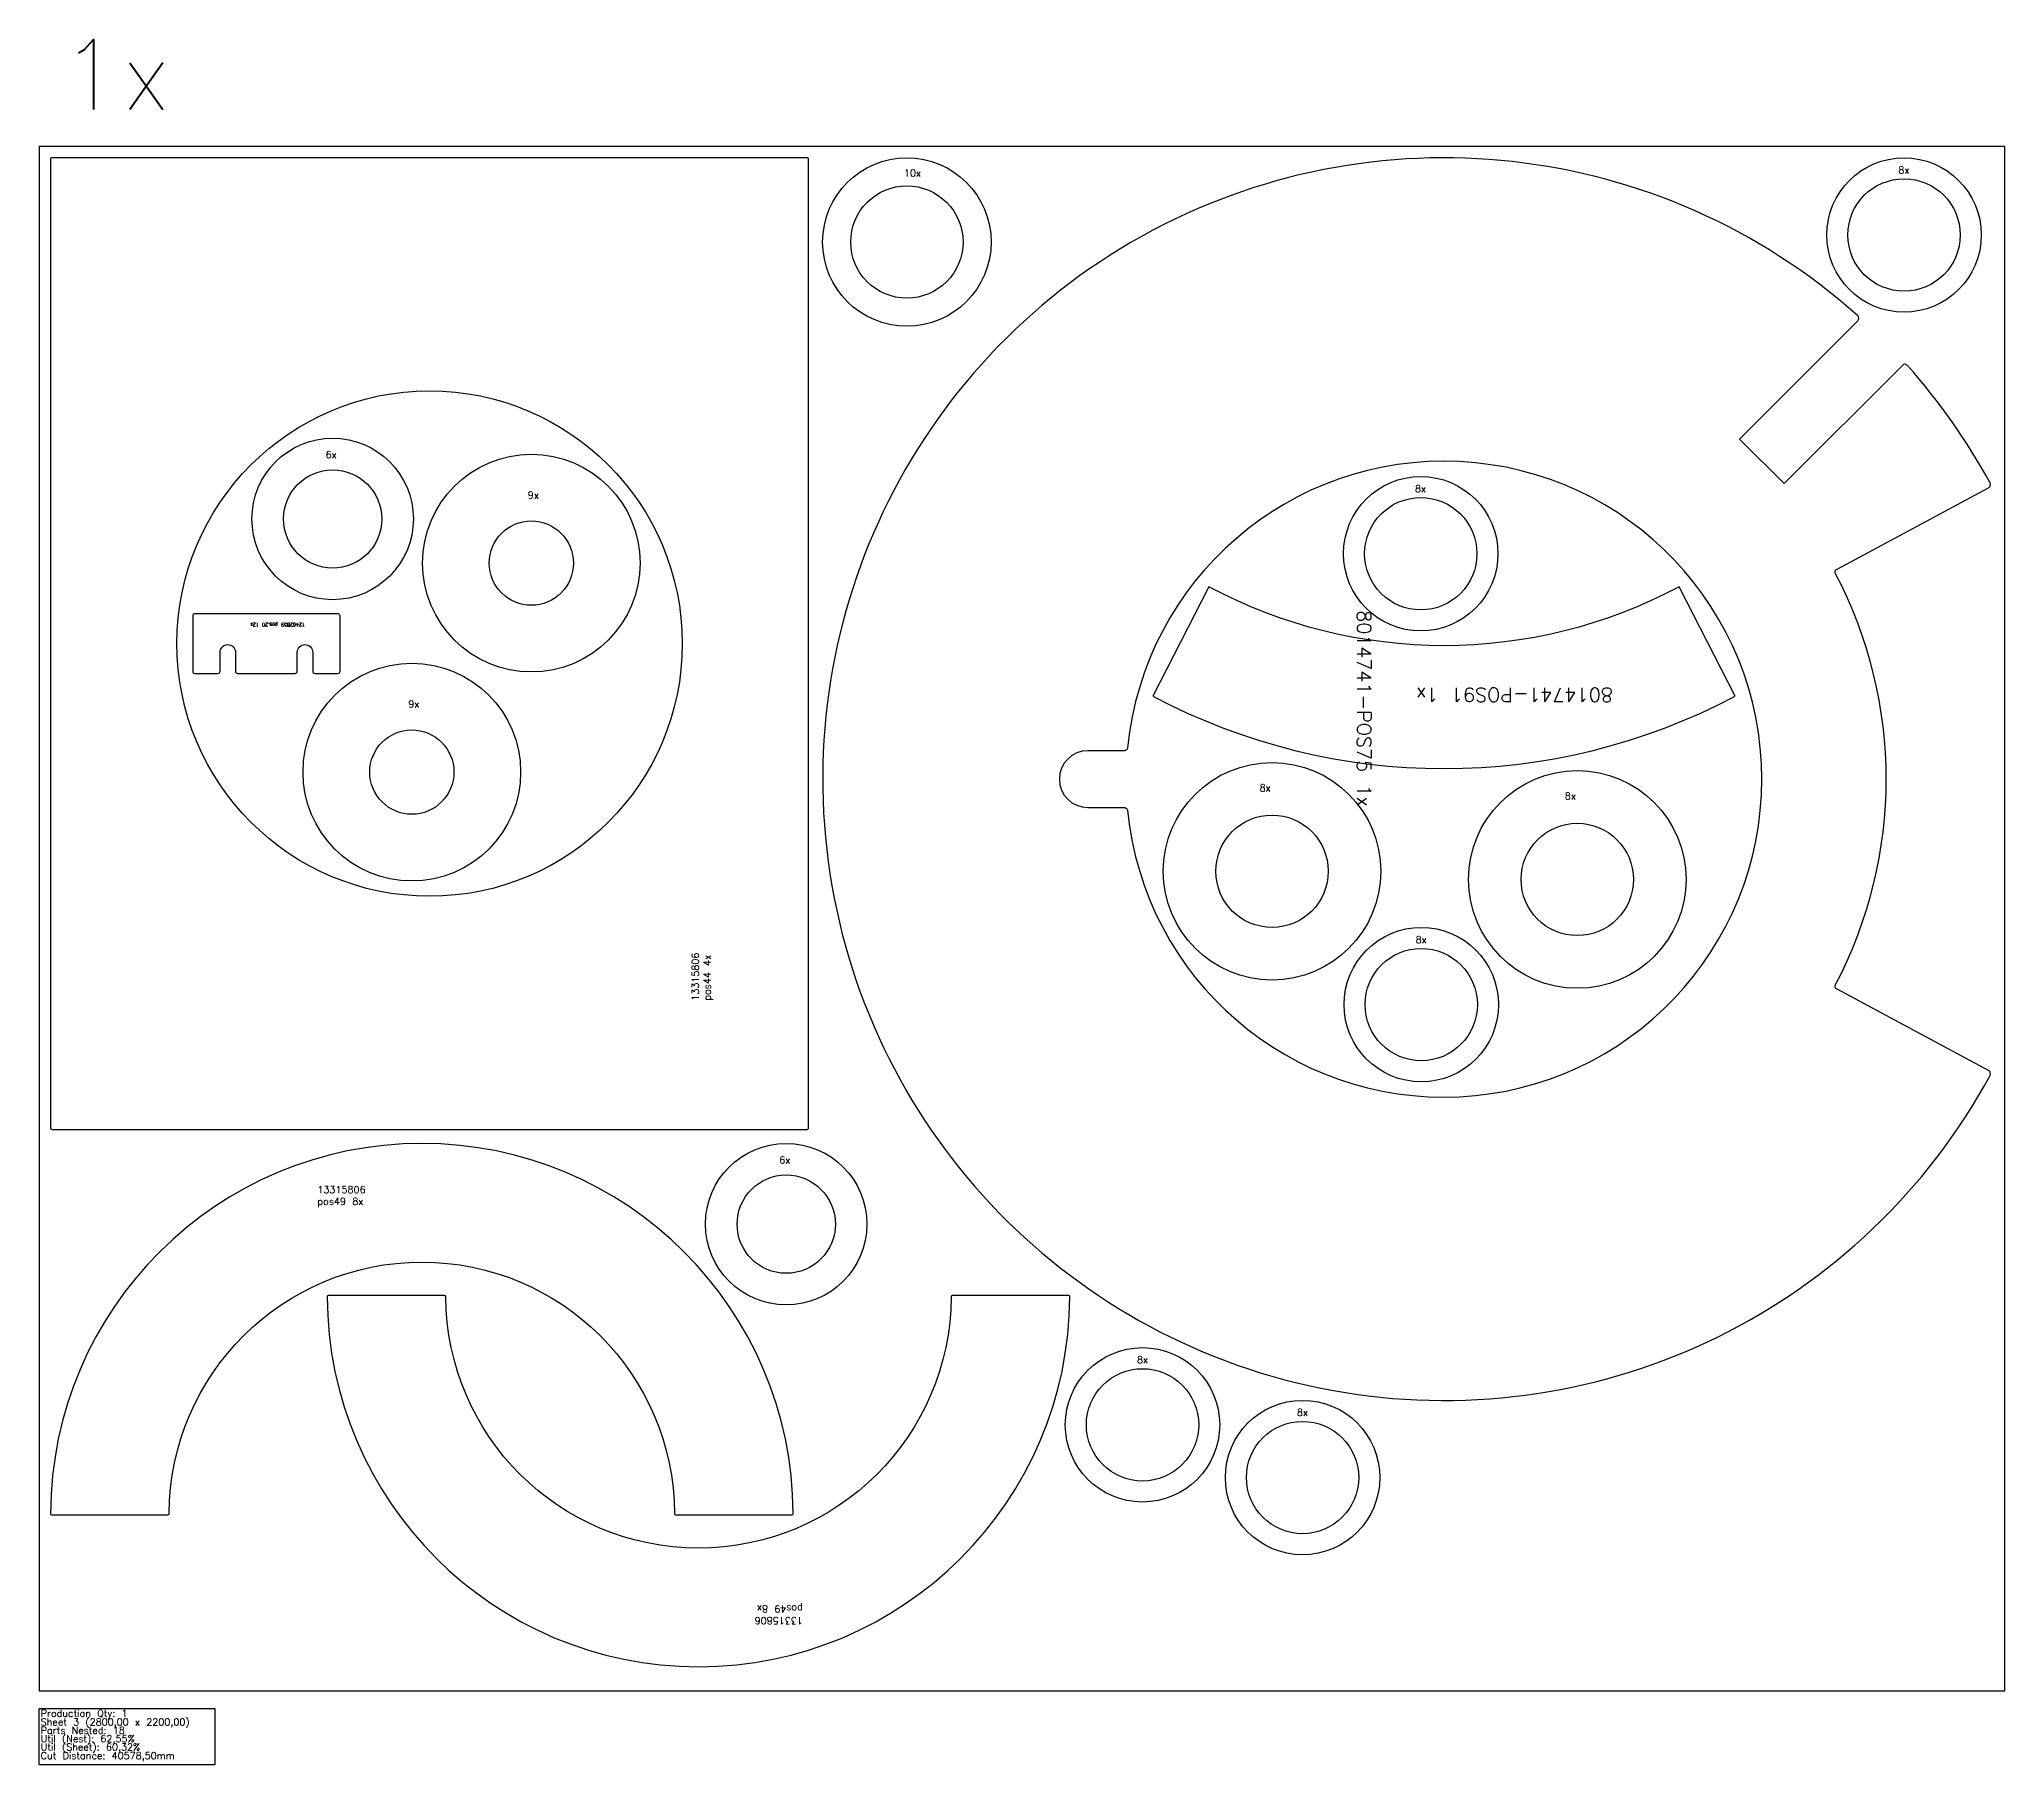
# Model space of a CAD drawing. Header units: millimetres. Extents: x 0 to 10914, y -105 to 2376.
# Drawn here: x 5220 to 8020, y -105 to 2353 of the extents above; entities that cross this region are included whole.
import ezdxf

# ---------------------------------------------------------------- set-up
doc = ezdxf.new("R2010")
doc.units = ezdxf.units.MM
for name, color, linetype in [('--NestedParts--', 7, 'Continuous'), ('sheet', 24, 'Continuous'), ('Stats', 7, 'Continuous'), ('Texto', 7, 'Continuous')]:
    doc.layers.add(name, color=color, linetype=linetype)
doc.styles.get("Standard").update_dxf_attribs({"font": 'txt.shx'})

msp = doc.modelspace()

# ---------------------------------------------------------------- linework, layer by layer
at = {"layer": '--NestedParts--', "color": 7}
for points in [[(6316, 2182, 0.414214), (6314, 2184), (5238, 2184, 0.414214), (5236, 2182), (5236, 802, 0.414214), (5238, 800), (6314, 800, 0.414214), (6316, 802)], [(7999.1, 1720.8, 0.057964), (7881.5, 1888.1, 0.430964), (7874.2, 1888.3), (7705.7, 1719.8), (7642.1, 1783.4), (7810.6, 1951.9, 0.430964), (7810.4, 1959.2, 2.874416), (7999.1, 876.9, 0.415612), (7997.1, 883.7), (7781.1, 999.5, -0.411541), (7779.1, 1006.2, 0.246331), (7779.1, 1591.5, -0.411541), (7781.1, 1598.2), (7997.1, 1714, 0.415612)], [(6713.7, 1258.4), (6765.9, 1258.4, -0.385643), (6770.4, 1254.3, 20.284033), (6770.4, 1343.4, -0.385643), (6765.9, 1339.4), (6713.7, 1339.4, 0.999999)], [(6806.2, 1417.3, 0.249), (7636.2, 1417.3), (7556.2, 1573, -0.250749), (6886.2, 1573)], [(5474.5, 1449.5, 0.414214), (5477.5, 1452.5), (5477.5, 1479.5, -0.999998), (5499.5, 1479.5), (5499.5, 1452.5, 0.414214), (5502.5, 1449.5), (5584.5, 1449.5, 0.414214), (5587.5, 1452.5), (5587.5, 1479.5, -0.999998), (5609.5, 1479.5), (5609.5, 1452.5, 0.414214), (5612.5, 1449.5), (5645.5, 1449.5, 0.414214), (5648.5, 1452.5), (5648.5, 1531.5, 0.414214), (5645.5, 1534.5), (5441.5, 1534.5, 0.414214), (5438.5, 1531.5), (5438.5, 1452.5, 0.414214), (5441.5, 1449.5)], [(5403, 250.9, 0.412596), (5405, 252.9, -0.99449), (6125, 252.9, 0.412596), (6127, 250.9), (6292, 250.9, 0.415326), (6294, 252.9, 0.996212), (5236, 252.9, 0.415326), (5238, 250.9)], [(6521.1, 563.5, 0.412596), (6519.1, 561.6, -0.99449), (5799.1, 561.6, 0.412596), (5797.1, 563.5), (5632.1, 563.5, 0.415326), (5630.1, 561.5, 0.996212), (6688.1, 561.5, 0.415326), (6686.1, 563.5)]]:
    msp.add_lwpolyline(points, format="xyb", close=True, dxfattribs=at)
for centre, radius in [((6456, 2064), 120), ((7876.6, 2074), 110), ((6456, 2064), 80), ((7876.6, 2074), 80), ((5776, 1492), 360), ((5637.9, 1669.5), 115), ((5637.9, 1669.5), 70), ((5921, 1606.6), 155), ((7188.1, 1620), 110), ((7188.1, 1620), 80), ((5921, 1606.6), 60), ((5750.7, 1308.9), 155), ((5750.7, 1308.9), 60), ((6976.2, 1167.6), 155), ((7411.1, 1156), 155), ((6976.2, 1167.6), 80), ((7411.1, 1156), 80), ((7188.8, 977.7), 110), ((7188.8, 977.7), 80), ((6284.1, 665), 115), ((6284.1, 665), 70), ((6791.7, 379.1), 110), ((6791.7, 379.1), 80), ((7019.7, 304), 110), ((7019.7, 304), 80)]:
    msp.add_circle(centre, radius, dxfattribs=at)
at = {"layer": 'sheet', "color": 7}
msp.add_lwpolyline([(5220, 0), (8020, 0), (8020, 2200), (5220, 2200)], close=True, dxfattribs=at)
at = {"layer": 'Stats', "color": 151}
msp.add_lwpolyline([(5220, -25), (5470, -25), (5470, -105), (5220, -105), (5220, -25)], close=True, dxfattribs=at)

# ---------------------------------------------------------------- texts
at = {"insert": (5250.3, 2352.7), "char_height": 100, "attachment_point": 1}
msp.add_mtext('1x', dxfattribs=at)
at = {"layer": 'Stats', "color": 60}
for s, p in [('Production Qty: 1', (5222, -37)), ('Sheet 3 (2800,00 x 2200,00)', (5222, -49)), ('Parts Nested: 18', (5222, -61)), ('Util (Nest): 62,55%', (5222, -73)), ('Util (Sheet): 60,32%', (5222, -85)), ('Cut Distance: 40578,50mm', (5222, -97))]:
    msp.add_text(s, height=10, dxfattribs=at).set_placement(p)
at = {"layer": 'Texto', "color": 3, "char_height": 10, "attachment_point": 1}
for s, insert, width in [('10x', (6451.9, 2167.3), 32.267), ('8x', (7868.6, 2171.6), 32.267), ('6x', (5627.9, 1766), 32.267), ('9x', (5915.9, 1708.4), 32.267), ('8x', (7180, 1717.6), 32.267), ('9x', (5745.6, 1410.7), 32.267), ('8x', (6958.4, 1291.5), 32.267), ('8x', (7393.3, 1280), 32.267), ('8x', (7180.7, 1075.3), 32.267), ('6x', (6274.1, 761.5), 32.267), ('13315806\\Ppos49 8x', (5616.2, 719.2), 336.947), ('8x', (6783.7, 476.8), 32.267), ('8x', (7011.6, 401.7), 32.267)]:
    msp.add_mtext(s, dxfattribs=dict(at, insert=insert, width=width))
at = {"layer": 'Texto', "color": 3, "attachment_point": 1}
for s, insert, char_height, width, rotation in [('12462859 pos.20 12x', (5598.5, 1516.3), 5, 163.46, 180), ('8014741-POS75 1x', (7117.4, 1539.4), 20, 523.731, 270), ('8014741-POS91 1x', (7461.8, 1408.8), 20, 523.731, 180), ('13315806\\Ppos44 4x', (6149.8, 983.2), 10, 336.947, 90), ('13315806\\Ppos49 8x', (6307.8, 95.3), 10, 336.947, 180)]:
    msp.add_mtext(s, dxfattribs=dict(at, insert=insert, char_height=char_height, width=width, rotation=rotation))

doc.saveas('drawing.dxf')
